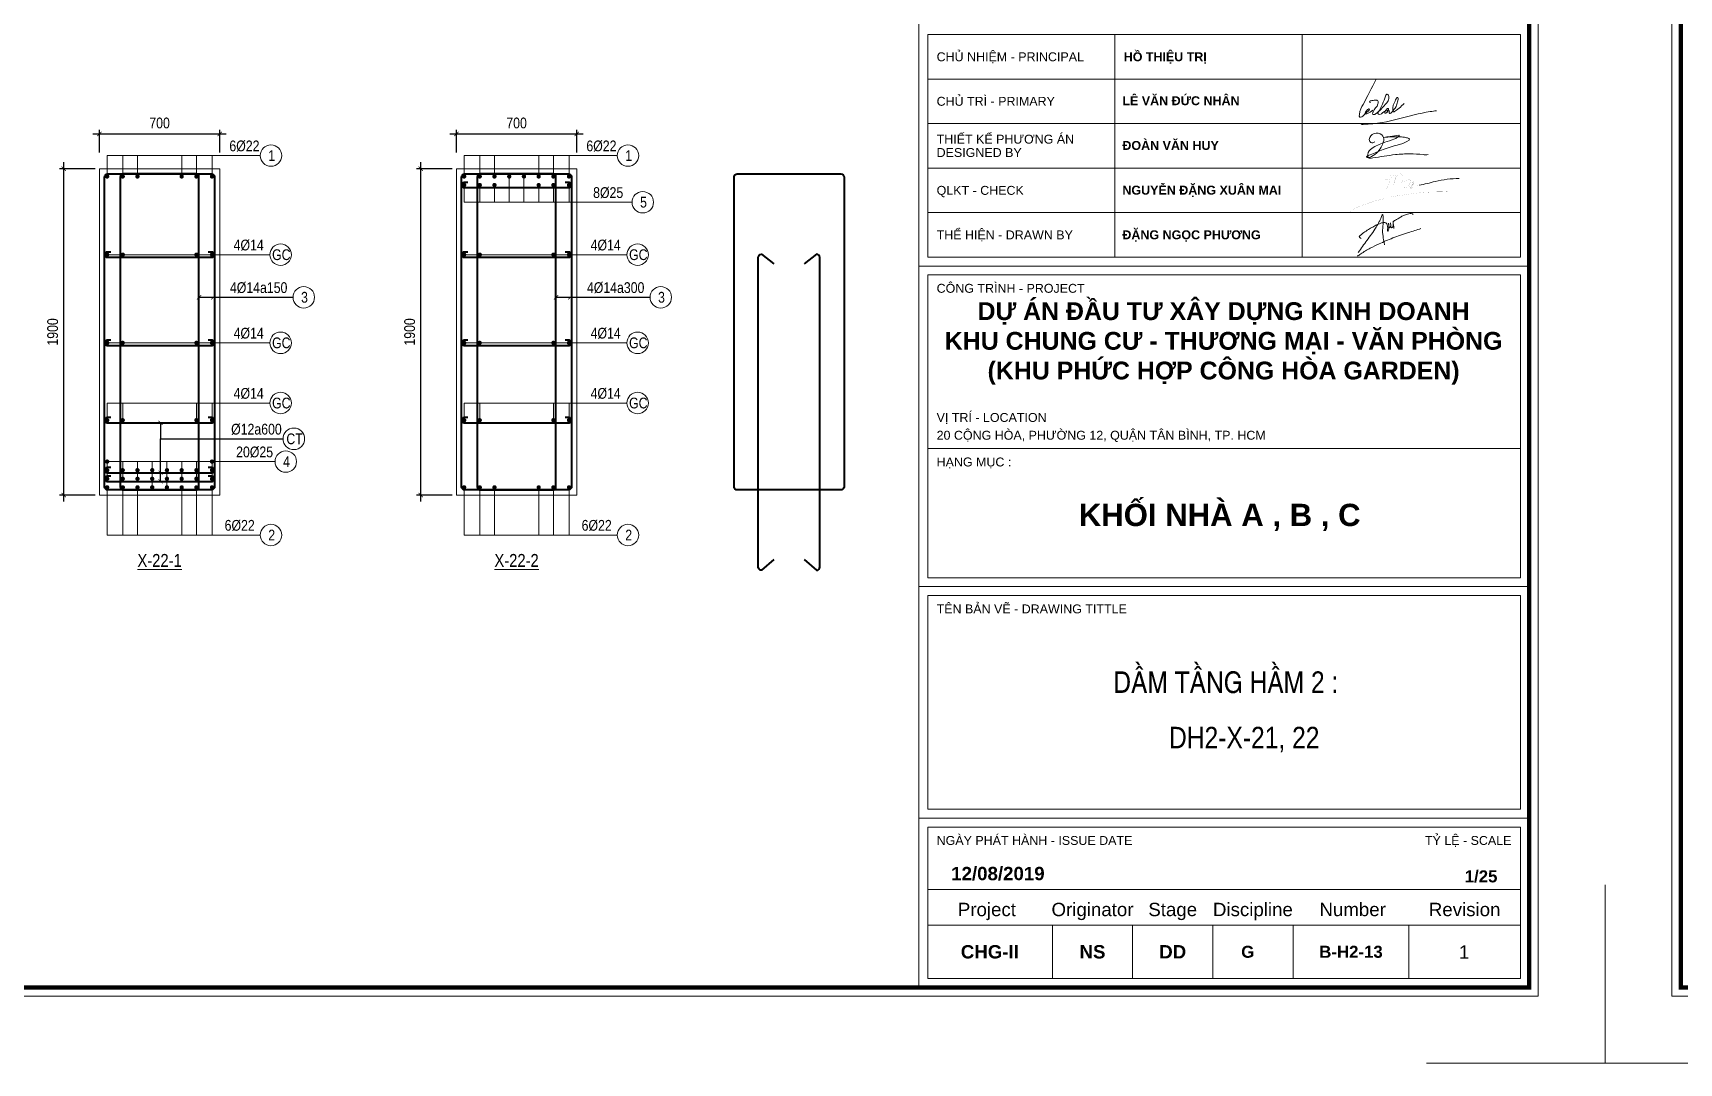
# Model space of a CAD drawing. Header units: millimetres. Extents: x 3014920 to 3563667, y -1638653 to -1356471.
# Drawn here: x 3292888 to 3302465, y -1601326 to -1595328 of the extents above; entities that cross this region are included whole.
import ezdxf
from ezdxf.enums import TextEntityAlignment as Align

# ---------------------------------------------------------------- set-up
doc = ezdxf.new("R2010")
doc.units = ezdxf.units.MM
doc.header["$MEASUREMENT"] = 0
doc.header["$PDMODE"] = 2
doc.linetypes.add('CENTER', pattern=[2, 1.25, -0.25, 0.25, -0.25])
doc.layers.get('0').update_dxf_attribs({"lineweight": 9})
doc.layers.get('Defpoints').update_dxf_attribs({"color": 10, "lineweight": 0})
for name, color, linetype, lineweight in [('CDAI', 21, 'Continuous', 40), ('CHG_XX_Khung ten$0$TEXT', 7, 'Continuous', 15), ('CHUNHO', 7, 'CENTER', 13), ('CHUTO', 51, 'Continuous', 15), ('CTHEP', 50, 'Continuous', 50), ('DBAO', 90, 'Continuous', 13), ('DGIONG', 130, 'Continuous', 13), ('KTH', 154, 'Continuous', 9), ('TEXT', 7, 'Continuous', 15)]:
    doc.layers.add(name, color=color, linetype=linetype, lineweight=lineweight)
doc.styles.add('ArialB', font='arialbd.ttf')
doc.styles.add('CHG_XX_Khung ten$0$A1 BORDER$0$ARIAL', font='arial.ttf')
doc.styles.add('CHG_XX_Khung ten$0$A1 BORDER$0$Arial - Bold', font='arialbd.ttf', dxfattribs={"height": 2.5})
doc.styles.add('CHG_XX_Khung ten$0$arial', font='arial.ttf')
doc.styles.add('CHG_XX_Khung ten$0$Arial - Bold', font='arialbd.ttf')
doc.styles.add('CHG_XX_Khung ten$0$title block pccc$0$ARIAL', font='arial.ttf')
doc.styles.add('CHG_XX_Khung ten$0$title block pccc$0$Arial - Bold', font='arialbd.ttf', dxfattribs={"height": 2.5})
doc.styles.add('Star-HelCon', font='VHELVCN_0.TTF')
doc.styles.add('TTP-HelCon', font='VHELVCN_0.TTF')
doc.dimstyles.new('TTP-25', dxfattribs={"dimscale": 25, "dimtxt": 2.5, "dimasz": 1, "dimexe": 1, "dimexo": 1, "dimgap": 0.09, "dimtad": 0, "dimdec": 4, "dimrnd": 1, "dimzin": 9, "dimdsep": 46, "dimtxsty": 'TTP-HelCon', "dimblk": 'ARCHTICK', "dimcen": 0.09, "dimdle": 1.5, "dimclrd": 256, "dimclre": 256, "dimclrt": 7, "dimadec": 0, "dimazin": 0, "dimtfac": 1, "dimtdec": 4, "dimtmove": 0, "dimatfit": 3, "dimldrblk": 'ARCHTICK', "dimfxl": 1, "dimtvp": 1, "dimtolj": 1, "dimtzin": 0, "dimarcsym": 0})

# ---------------------------------------------------------------- blocks, each defined once
blk = doc.blocks.new('_ArchTick')
at = {"color": 0, "linetype": 'ByBlock', "const_width": 0.15}
blk.add_lwpolyline([(-0.5, -0.5), (0.5, 0.5)], dxfattribs=at)
blk = doc.blocks.new('*D155')
at = {"layer": 'Defpoints', "color": 0, "ltscale": 500, "transparency": 16777216}
for p in [(3293274.5, -1596119.4), (3293066.3, -1598019.4), (3293274.5, -1598019.4)]:
    blk.add_point(p, dxfattribs=at)
at = {"layer": 'KTH', "lineweight": -2, "ltscale": 500, "transparency": 16777216}
for p, q in [((3293249.5, -1596119.4), (3293041.3, -1596119.4)), ((3293066.3, -1596081.9), (3293066.3, -1598056.9)), ((3293249.5, -1598019.4), (3293041.3, -1598019.4))]:
    blk.add_line(p, q, dxfattribs=at)
at = {"layer": 'KTH', "lineweight": -2, "ltscale": 500, "transparency": 16777216, "xscale": 25, "yscale": 25, "zscale": 25}
for p, rotation in [((3293066.3, -1596119.4), 90), ((3293066.3, -1598019.4), 270)]:
    blk.add_blockref('_ArchTick', p, dxfattribs=dict(at, rotation=rotation))
at = {"layer": 'KTH', "color": 7, "ltscale": 500, "transparency": 16777216, "insert": (3293002.5, -1597069.4), "char_height": 62.5, "attachment_point": 5, "rotation": 90, "style": 'TTP-HelCon'}
blk.add_mtext('\\A1;1900', dxfattribs=at)
blk = doc.blocks.new('*D156')
at = {"layer": 'Defpoints', "color": 0, "ltscale": 500, "transparency": 16777216}
for p in [(3293274.5, -1595917.1), (3293274.5, -1596050.4), (3293974.5, -1596050.4)]:
    blk.add_point(p, dxfattribs=at)
at = {"layer": 'KTH', "lineweight": -2, "ltscale": 500, "transparency": 16777216}
for p, q in [((3294012, -1595917.1), (3293237, -1595917.1)), ((3293274.5, -1596025.4), (3293274.5, -1595892.1)), ((3293974.5, -1596025.4), (3293974.5, -1595892.1))]:
    blk.add_line(p, q, dxfattribs=at)
at = {"layer": 'KTH', "lineweight": -2, "ltscale": 500, "transparency": 16777216, "xscale": 25, "yscale": 25, "zscale": 25, "rotation": 180}
blk.add_blockref('_ArchTick', (3293274.5, -1595917.1), dxfattribs=at)
at = {"layer": 'KTH', "lineweight": -2, "ltscale": 500, "transparency": 16777216, "xscale": 25, "yscale": 25, "zscale": 25}
blk.add_blockref('_ArchTick', (3293974.5, -1595917.1), dxfattribs=at)
at = {"layer": 'KTH', "color": 7, "ltscale": 500, "transparency": 16777216, "insert": (3293624.5, -1595853.3), "char_height": 62.5, "attachment_point": 5, "style": 'TTP-HelCon'}
blk.add_mtext('\\A1;700', dxfattribs=at)
blk = doc.blocks.new('*D153')
at = {"layer": 'Defpoints', "color": 0, "ltscale": 500, "transparency": 16777216}
for p in [(3295351.6, -1596119.4), (3295143.4, -1598019.4), (3295351.6, -1598019.4)]:
    blk.add_point(p, dxfattribs=at)
at = {"layer": 'KTH', "lineweight": -2, "ltscale": 500, "transparency": 16777216}
for p, q in [((3295326.6, -1596119.4), (3295118.4, -1596119.4)), ((3295143.4, -1596081.9), (3295143.4, -1598056.9)), ((3295326.6, -1598019.4), (3295118.4, -1598019.4))]:
    blk.add_line(p, q, dxfattribs=at)
at = {"layer": 'KTH', "lineweight": -2, "ltscale": 500, "transparency": 16777216, "xscale": 25, "yscale": 25, "zscale": 25}
for p, rotation in [((3295143.4, -1596119.4), 90), ((3295143.4, -1598019.4), 270)]:
    blk.add_blockref('_ArchTick', p, dxfattribs=dict(at, rotation=rotation))
at = {"layer": 'KTH', "color": 7, "ltscale": 500, "transparency": 16777216, "insert": (3295079.5, -1597069.4), "char_height": 62.5, "attachment_point": 5, "rotation": 90, "style": 'TTP-HelCon'}
blk.add_mtext('\\A1;1900', dxfattribs=at)
blk = doc.blocks.new('*D154')
at = {"layer": 'Defpoints', "color": 0, "ltscale": 500, "transparency": 16777216}
for p in [(3295351.6, -1595917.1), (3295351.6, -1596050.4), (3296051.6, -1596050.4)]:
    blk.add_point(p, dxfattribs=at)
at = {"layer": 'KTH', "lineweight": -2, "ltscale": 500, "transparency": 16777216}
for p, q in [((3296089.1, -1595917.1), (3295314.1, -1595917.1)), ((3295351.6, -1596025.4), (3295351.6, -1595892.1)), ((3296051.6, -1596025.4), (3296051.6, -1595892.1))]:
    blk.add_line(p, q, dxfattribs=at)
at = {"layer": 'KTH', "lineweight": -2, "ltscale": 500, "transparency": 16777216, "xscale": 25, "yscale": 25, "zscale": 25, "rotation": 180}
blk.add_blockref('_ArchTick', (3295351.6, -1595917.1), dxfattribs=at)
at = {"layer": 'KTH', "lineweight": -2, "ltscale": 500, "transparency": 16777216, "xscale": 25, "yscale": 25, "zscale": 25}
blk.add_blockref('_ArchTick', (3296051.6, -1595917.1), dxfattribs=at)
at = {"layer": 'KTH', "color": 7, "ltscale": 500, "transparency": 16777216, "insert": (3295701.6, -1595853.3), "char_height": 62.5, "attachment_point": 5, "style": 'TTP-HelCon'}
blk.add_mtext('\\A1;700', dxfattribs=at)
blk = doc.blocks.new('CHG_XX_Khung ten')
for p, q in [((687, 577), (687, 17)), ((687, 179), (824, 179)), ((687, 107), (824, 107)), ((687, 55), (824, 55))]:
    blk.add_line(p, q)
at = {"color": 9, "linetype": 'Continuous'}
for p, q in [((731, 231), (731, 181)), ((773, 231), (773, 181))]:
    blk.add_line(p, q, dxfattribs=at)
at = {"linetype": 'Continuous'}
for p, q in [((689, 39), (822, 39)), ((716.98, 31), (716.98, 19)), ((734.98, 31), (734.98, 19)), ((752.98, 31), (752.98, 19)), ((770.98, 31), (770.98, 19)), ((797, 31), (797, 19))]:
    blk.add_line(p, q, dxfattribs=at)
blk.add_lwpolyline([(15, 579), (826, 579), (826, 15), (15, 15)], close=True)
at = {"color": 4, "linetype": 'Continuous', "const_width": 1}
blk.add_lwpolyline([(17, 577), (824, 577), (824, 17), (17, 17)], close=True, dxfattribs=at)
at = {"color": 9, "linetype": 'Continuous'}
for points in [[(822, 221), (689, 221), (689, 231), (822, 231)], [(822, 211), (689, 211), (689, 221), (822, 221)], [(822, 201), (689, 201), (689, 211), (822, 211)], [(822, 191), (689, 191), (689, 201), (822, 201)], [(822, 181), (689, 181), (689, 191), (822, 191)]]:
    blk.add_lwpolyline(points, close=True, dxfattribs=at)
blk.add_lwpolyline([(822, 211), (689, 211), (822, 211)], dxfattribs=at)
at = {"linetype": 'Continuous'}
for points in [[(689, 177), (822, 177), (822, 138), (689, 138)], [(689, 109), (822, 109), (822, 138), (689, 138)], [(689, 105), (822, 105), (822, 57), (689, 57)], [(689, 53), (822, 53), (822, 31), (689, 31)], [(822, 19), (689, 19), (689, 31), (822, 31)]]:
    blk.add_lwpolyline(points, close=True, dxfattribs=at)
at = {"color": 1}
for points in [[(785.63, 182.08), (787.56, 184.76), (789.61, 187.7), (790.35, 188.98), (790.79, 189.92), (791.06, 190.59), (791.21, 189.09), (791.18, 188.31), (791.14, 187.75), (791.09, 186.47), (791.21, 185.58), (791.42, 184.31), (791.51, 183.99), (791.51, 183.74)], [(786.29, 185.19), (785.86, 185.61), (786.06, 185.86), (787.11, 186.7), (788.17, 187.35), (789.1, 187.9), (790.12, 188.41), (790.69, 188.61), (791.04, 188.74), (791.47, 188.79), (791.73, 188.72), (791.92, 188.61), (792.08, 188.33), (792.16, 188.06), (792.21, 187.84), (792.21, 187.27), (792.2, 187.05), (792.23, 186.85), (792.39, 187.1), (792.48, 187.84), (792.46, 188.12), (792.44, 188.61), (792.46, 188.03), (792.53, 187.67), (792.73, 187.74), (792.86, 187.87), (792.9, 188.09), (792.9, 188.28), (792.87, 188.7), (792.91, 188.19), (792.93, 187.79), (792.94, 187.69), (793.11, 187.61), (793.31, 187.73), (793.45, 187.93), (793.48, 188.22), (793.48, 188.64), (793.48, 189.05), (793.48, 188.49), (793.56, 187.84), (793.63, 187.45), (793.48, 188.6), (793.51, 188.92), (794.2, 189.45), (794.72, 189.76), (795.44, 190.17), (796.2, 190.5), (796.65, 190.69), (797.26, 190.79), (797.77, 190.74), (797.95, 190.55)], [(785.43, 181.21), (786.17, 181.73), (788.31, 183), (790.34, 184), (791.77, 184.64), (795.08, 185.91), (796.87, 186.5), (799.7, 187.42)]]:
    blk.add_spline(points, degree=3, dxfattribs=at)
at = {"layer": 'CHG_XX_Khung ten$0$TEXT', "color": 1}
blk.add_lwpolyline([(801.29, 204.04, -0.124137), (800.16, 204.02, 0.028888), (797.25, 204.19, 0.026156), (793.98, 204.04, 0.007061), (788.86, 203.28, -0.091769), (787.85, 203.27, -0.25841), (787.51, 203.62, -0.039719), (788.28, 204, -0.004242), (791.23, 205.18, -0.019244), (794.8, 206.31, 0.094204), (797.02, 207.28, 0.504882), (796.98, 207.63, 0.07616), (796.3, 207.87, 0.041135), (794.97, 208.03, 0.034641), (791.34, 207.9, 0.01407), (792.8, 208.12, 0.003668), (794.71, 208.36, -0.800617), (794.79, 208.18, -0.093248), (793.21, 207.32, 0.020479), (791.05, 206.59, 0.096842), (788.38, 205.18, 0.259163), (787.77, 203.63, 0.564182), (788.17, 203.39, 0.087383), (789.69, 204.36, 0.156422), (791.35, 207.23, 0.228987), (790.91, 208.45, 0.272068), (789.19, 208.76, 0.293527), (788.08, 207.43, 0.171419), (788.25, 206.94, 0.281707), (788.69, 206.7, 0.217513), (789.34, 206.92)], format="xyb", dxfattribs=at)
at = {"layer": 'CHG_XX_Khung ten$0$TEXT', "color": 1, "const_width": 0.0121}
for points in [[(791.6, 198.34, 0.143835), (794.1, 199.89, -0.075685), (793.5, 197.02, -0.172299), (794.95, 199.92, -0.299798), (795.6, 198.96, -0.170508), (795.36, 197.75, 0.168316), (795.11, 197.03)], [(791.95, 196.04, -0.054469), (792.33, 197.1, 0.103257), (792.78, 199.38)], [(797.47, 197.92, 0.401177), (797.3, 198.32, 0.483935), (795.9, 197.43, 0.196997), (796.02, 196.61, 0.296639), (796.38, 196.53, 0.183057), (797.12, 197.39)], [(797.48, 198.09, 0.142769), (797.07, 197.1, 0.220826), (797.29, 196.56, 0.106687), (798.07, 198.16, 0.181562), (797.64, 197.4, -0.039872), (797.25, 196.09, -0.060225), (798.09, 197.69, 0.017174), (797.52, 196.45, -0.149286), (799.3, 197.16)], [(806.31, 195.73, -0.026807), (805.12, 195.66, 0.027369), (800.25, 195.52, 0.022423), (795.26, 194.89, 0.038275), (791.04, 194.04, 0.053272), (785.95, 192.37, 0.118692), (783.44, 190.96)]]:
    blk.add_lwpolyline(points, format="xyb", dxfattribs=at)
at = {"layer": 'CHG_XX_Khung ten$0$TEXT', "color": 1}
for centre, radius, start, end in [((793.37, 230.45), 33.81, 280.1185, 286.3373), ((808.51, 174.85), 23.83, 90.5448, 103.6788)]:
    blk.add_arc(centre, radius, start, end, dxfattribs=at)
for points in [[(789.62, 220.97), (786.72, 215.31), (785.87, 213.03), (785.94, 212.46), (786.42, 212.53), (787.18, 213.24), (787.77, 213.73), (788.12, 214.16), (788.07, 214.29), (787.94, 214.27), (787.28, 213.56), (787.2, 213.33), (787.26, 213.21), (787.44, 213.16), (787.7, 213.23), (788.87, 214.02)], [(788.4, 215.73), (788.18, 215.82), (788.21, 216), (788.32, 216.07), (788.7, 216.16), (789.23, 216.24), (789.76, 216.24), (790.01, 216.08), (790.1, 215.79), (790.05, 215.41), (788.96, 213.65), (788.88, 213.4), (788.88, 213.13), (789, 213.02), (789.17, 213.01), (789.51, 213.17), (790.77, 214.27), (791.67, 215.27), (792.3, 216.07), (792.5, 216.66), (792.49, 217.11), (792.33, 217.45), (792.13, 217.58), (791.94, 217.52), (791.73, 217.16), (790.12, 213.5), (790.04, 213.21), (790.14, 213.12), (791.53, 213.7), (792.32, 214.06), (792.42, 214.24), (792.36, 214.39), (792.17, 214.35), (791.86, 214.12), (791.68, 213.82), (791.57, 213.47), (791.67, 213.35), (791.96, 213.42), (792.51, 213.89), (792.61, 213.78), (792.55, 213.52), (792.61, 213.3), (792.77, 213.25), (793.05, 213.46), (794.1, 214.86), (794.42, 215.85), (794.57, 216.45), (794.53, 216.83), (794.42, 216.89), (794.27, 216.8), (794.14, 216.57), (793.62, 215.47), (793.41, 214.74), (793.36, 214.18), (793.41, 213.82), (793.56, 213.67), (793.77, 213.71), (794.19, 213.99), (795.35, 214.98), (795.89, 215.51)], [(786.22, 211.12), (786.28, 210.87), (786.71, 210.78), (801.78, 213.69), (803.18, 213.88)]]:
    blk.add_spline(points, degree=3, dxfattribs=at)
at = {"layer": 'Defpoints', "color": 1, "ltscale": 2}
for points in [[(40.06, 0), (0, 0), (0, 40)], [(800.94, 0), (841, 0), (841, 40)]]:
    blk.add_lwpolyline(points, dxfattribs=at)
for s, height, style, p in [('CHỦ NHIỆM - PRINCIPAL', 2, 'CHG_XX_Khung ten$0$title block pccc$0$ARIAL', (691, 226)), ('HỒ THIỆU TRỊ', 2, 'CHG_XX_Khung ten$0$title block pccc$0$Arial - Bold', (733, 226)), ('CHỦ TRÌ - PRIMARY', 2, 'CHG_XX_Khung ten$0$title block pccc$0$ARIAL', (691, 216)), ('LÊ VĂN ĐỨC NHÂN', 2.0073, 'CHG_XX_Khung ten$0$Arial - Bold', (732.68, 216.13)), ('THIẾT KẾ PHƯƠNG ÁN', 2, 'CHG_XX_Khung ten$0$title block pccc$0$ARIAL', (691, 207.5)), ('ĐOÀN VĂN HUY', 2.0073, 'CHG_XX_Khung ten$0$Arial - Bold', (732.68, 206.09)), ('DESIGNED BY', 2, 'CHG_XX_Khung ten$0$title block pccc$0$ARIAL', (691, 204.5)), ('QLKT - CHECK', 2, 'CHG_XX_Khung ten$0$title block pccc$0$ARIAL', (691, 196)), ('NGUYỄN ĐẶNG XUÂN MAI', 2.0073, 'CHG_XX_Khung ten$0$Arial - Bold', (732.68, 196.05)), ('THỂ HIỆN - DRAWN BY', 2, 'CHG_XX_Khung ten$0$title block pccc$0$ARIAL', (691, 186)), ('ĐẶNG NGỌC PHƯƠNG', 2.0073, 'CHG_XX_Khung ten$0$Arial - Bold', (732.68, 186.02)), ('CÔNG TRÌNH - PROJECT', 2, 'CHG_XX_Khung ten$0$A1 BORDER$0$ARIAL', (691, 174)), ('VỊ TRÍ - LOCATION', 2, 'CHG_XX_Khung ten$0$A1 BORDER$0$ARIAL', (691, 145)), ('20 CỘNG HÒA, PHƯỜNG 12, QUẬN TÂN BÌNH, TP. HCM', 2, 'CHG_XX_Khung ten$0$A1 BORDER$0$ARIAL', (691, 141)), ('HẠNG MỤC :', 2, 'CHG_XX_Khung ten$0$A1 BORDER$0$ARIAL', (691, 135)), ('TÊN BẢN VẼ - DRAWING TITTLE', 2, 'CHG_XX_Khung ten$0$A1 BORDER$0$ARIAL', (691, 102)), ('NGÀY PHÁT HÀNH - ISSUE DATE', 2, 'CHG_XX_Khung ten$0$A1 BORDER$0$ARIAL', (691, 50))]:
    blk.add_text(s, height=height, dxfattribs=dict(style=style)).set_placement(p, align=Align.MIDDLE_LEFT)
at = {"style": 'CHG_XX_Khung ten$0$A1 BORDER$0$ARIAL'}
blk.add_text('TỶ LỆ - SCALE', height=2, dxfattribs=at).set_placement((820, 50), align=Align.MIDDLE_RIGHT)
for s, style, p in [('12/08/2019', 'CHG_XX_Khung ten$0$A1 BORDER$0$Arial - Bold', (704.75, 42.57)), ('Project', 'CHG_XX_Khung ten$0$A1 BORDER$0$ARIAL', (702.28, 34.5)), ('Originator', 'CHG_XX_Khung ten$0$A1 BORDER$0$ARIAL', (725.98, 34.5)), ('Stage', 'CHG_XX_Khung ten$0$A1 BORDER$0$ARIAL', (743.98, 34.5)), ('Discipline', 'CHG_XX_Khung ten$0$A1 BORDER$0$ARIAL', (761.98, 34.5)), ('Number', 'CHG_XX_Khung ten$0$A1 BORDER$0$ARIAL', (784.37, 34.5)), ('Revision', 'CHG_XX_Khung ten$0$A1 BORDER$0$ARIAL', (809.5, 34.5)), ('CHG-II', 'CHG_XX_Khung ten$0$A1 BORDER$0$Arial - Bold', (702.94, 25)), ('NS', 'CHG_XX_Khung ten$0$A1 BORDER$0$Arial - Bold', (725.98, 25)), ('DD', 'CHG_XX_Khung ten$0$A1 BORDER$0$Arial - Bold', (743.98, 25)), ('1', 'CHG_XX_Khung ten$0$arial', (809.36, 24.93))]:
    blk.add_text(s, height=3, dxfattribs=dict(style=style)).set_placement(p, align=Align.MIDDLE_CENTER)
at = {"attachment_point": 2, "style": 'CHG_XX_Khung ten$0$A1 BORDER$0$Arial - Bold'}
for s, insert, char_height, width in [('DỰ ÁN ĐẦU TƯ XÂY DỰNG KINH DOANH\\PKHU CHUNG CƯ - THƯƠNG MẠI - VĂN PHÒNG\\P(KHU PHỨC HỢP CÔNG HÒA GARDEN)', (755.4, 170.88), 4, 159.8745), ('KHỐI NHÀ A , B , C', (754.52, 125.61), 5, 104.1229)]:
    blk.add_mtext(s, dxfattribs=dict(at, insert=insert, char_height=char_height, width=width))

msp = doc.modelspace()

# ---------------------------------------------------------------- linework, layer by layer
at = {"layer": 'CDAI'}
for points in [[(3293323.27648, -1596149.3751), (3293925.77648, -1596149.3751, -0.4142135624), (3293944.52648, -1596168.1251), (3293944.52648, -1597970.6251, -0.4142135624), (3293925.77648, -1597989.3751), (3293323.27648, -1597989.3751, -0.4142135624), (3293304.52648, -1597970.6251), (3293304.52648, -1596168.1251, -0.4142135624)], [(3293835.0622, -1596149.37509), (3293413.99077, -1596149.3751, 0.4142135624), (3293395.24077, -1596168.1251), (3293395.24077, -1597970.6251, 0.4142135624), (3293413.99077, -1597989.3751), (3293835.0622, -1597989.3751, 0.4142135624), (3293853.8122, -1597970.6251), (3293853.8122, -1596168.12509, 0.4142135624)], [(3295400.36039, -1596149.3751), (3296002.86039, -1596149.3751, -0.4142135624), (3296021.61039, -1596168.1251), (3296021.61039, -1597970.6251, -0.4142135624), (3296002.86039, -1597989.3751), (3295400.36039, -1597989.3751, -0.4142135624), (3295381.61039, -1597970.6251), (3295381.61039, -1596168.1251, -0.4142135624)], [(3295912.1461, -1596149.37509), (3295491.07467, -1596149.3751, 0.4142135624), (3295472.32467, -1596168.1251), (3295472.32467, -1597970.6251, 0.4142135624), (3295491.07467, -1597989.3751), (3295912.1461, -1597989.3751, 0.4142135624), (3295930.8961, -1597970.6251), (3295930.8961, -1596168.12509, 0.4142135624)], [(3296985.53335, -1596149.3751), (3297588.03335, -1596149.3751, -0.4142135624), (3297606.78335, -1596168.1251), (3297606.78335, -1597970.6251, -0.4142135624), (3297588.03335, -1597989.3751), (3296985.53335, -1597989.3751, -0.4142135624), (3296966.78335, -1597970.6251), (3296966.78335, -1596168.1251, -0.4142135624)]]:
    msp.add_lwpolyline(points, format="xyb", close=True, dxfattribs=at)
for points in [[(3295418.53038, -1596199.3751), (3295396.61039, -1596199.3751, 0.4142135624), (3295381.61039, -1596214.3751), (3295381.61039, -1596214.3751, 0.4142135624), (3295396.61039, -1596229.3751), (3296006.61039, -1596229.3751, 0.4142135624), (3296021.61039, -1596214.3751), (3296021.61039, -1596214.3751, 0.4142135624), (3296006.61039, -1596199.3751), (3295984.6904, -1596199.3751)], [(3297199.0902, -1598394.11283), (3297126.24764, -1598457.04625, -0.4142135624), (3297107.49764, -1598438.29625), (3297107.49764, -1596635.79625, -0.4142135624), (3297126.24764, -1596617.04625), (3297199.0902, -1596673.45102)], [(3297374.47651, -1598394.11283), (3297447.31907, -1598457.04625, 0.4142135624), (3297466.06907, -1598438.29625), (3297466.06907, -1596635.79625, 0.4142135624), (3297447.31907, -1596617.04625), (3297374.47651, -1596673.45102)], [(3293341.44648, -1597859.3751), (3293319.52648, -1597859.3751, 0.4142135624), (3293304.52648, -1597874.3751), (3293304.52648, -1597874.3751, 0.4142135624), (3293319.52648, -1597889.3751), (3293929.52648, -1597889.3751, 0.4142135624), (3293944.52648, -1597874.3751), (3293944.52648, -1597874.3751, 0.4142135624), (3293929.52648, -1597859.3751), (3293907.60649, -1597859.3751)], [(3293341.44648, -1597909.3751), (3293319.52648, -1597909.3751, 0.4142135624), (3293304.52648, -1597924.3751), (3293304.52648, -1597924.3751, 0.4142135624), (3293319.52648, -1597939.3751), (3293929.52648, -1597939.3751, 0.4142135624), (3293944.52648, -1597924.3751), (3293944.52648, -1597924.3751, 0.4142135624), (3293929.52648, -1597909.3751), (3293907.60649, -1597909.3751)]]:
    msp.add_lwpolyline(points, format="xyb", dxfattribs=at)
at = {"layer": 'CDAI', "elevation": 0}
for points in [[(3293341.44648, -1596604.64502), (3293319.52648, -1596604.64502, 0.4142135624), (3293304.52648, -1596619.64502), (3293304.52648, -1596619.64502, 0.4142135624), (3293319.52648, -1596634.64502), (3293929.52648, -1596634.64502, 0.4142135624), (3293944.52648, -1596619.64502), (3293944.52648, -1596619.64502, 0.4142135624), (3293929.52648, -1596604.64502), (3293907.60649, -1596604.64502)], [(3295418.53038, -1596604.64502), (3295396.61039, -1596604.64502, 0.4142135624), (3295381.61039, -1596619.64502), (3295381.61039, -1596619.64502, 0.4142135624), (3295396.61039, -1596634.64502), (3296006.61039, -1596634.64502, 0.4142135624), (3296021.61039, -1596619.64502), (3296021.61039, -1596619.64502, 0.4142135624), (3296006.61039, -1596604.64502), (3295984.6904, -1596604.64502)], [(3293341.44648, -1597117.97836), (3293319.52648, -1597117.97836, 0.4142135624), (3293304.52648, -1597132.97836), (3293304.52648, -1597132.97836, 0.4142135624), (3293319.52648, -1597147.97836), (3293929.52648, -1597147.97836, 0.4142135624), (3293944.52648, -1597132.97836), (3293944.52648, -1597132.97836, 0.4142135624), (3293929.52648, -1597117.97836), (3293907.60649, -1597117.97836)], [(3295418.53038, -1597117.97836), (3295396.61039, -1597117.97836, 0.4142135624), (3295381.61039, -1597132.97836), (3295381.61039, -1597132.97836, 0.4142135624), (3295396.61039, -1597147.97836), (3296006.61039, -1597147.97836, 0.4142135624), (3296021.61039, -1597132.97836), (3296021.61039, -1597132.97836, 0.4142135624), (3296006.61039, -1597117.97836), (3295984.6904, -1597117.97836)], [(3293341.44648, -1597568.31169), (3293319.52648, -1597568.31169, 0.4142135624), (3293304.52648, -1597583.31169), (3293304.52648, -1597583.31169, 0.4142135624), (3293319.52648, -1597598.31169), (3293929.52648, -1597598.31169, 0.4142135624), (3293944.52648, -1597583.31169), (3293944.52648, -1597583.31169, 0.4142135624), (3293929.52648, -1597568.31169), (3293907.60649, -1597568.31169)], [(3295418.53038, -1597568.31169), (3295396.61039, -1597568.31169, 0.4142135624), (3295381.61039, -1597583.31169), (3295381.61039, -1597583.31169, 0.4142135624), (3295396.61039, -1597598.31169), (3296006.61039, -1597598.31169, 0.4142135624), (3296021.61039, -1597583.31169), (3296021.61039, -1597583.31169, 0.4142135624), (3296006.61039, -1597568.31169), (3295984.6904, -1597568.31169)]]:
    msp.add_lwpolyline(points, format="xyb", dxfattribs=at)
at = {"layer": 'CTHEP', "const_width": 12.5}
for points in [[(3293313.27648, -1596164.3751, 1), (3293325.77648, -1596164.3751, 1)], [(3293403.99077, -1596164.3751, -1), (3293416.49077, -1596164.3751, -1)], [(3293489.70506, -1596164.3751, -1), (3293502.20506, -1596164.3751, -1)], [(3293759.34791, -1596164.3751, 1), (3293746.84791, -1596164.3751, 1)], [(3293845.0622, -1596164.3751, 1), (3293832.5622, -1596164.3751, 1)], [(3293923.27648, -1596164.3751, 1), (3293935.77648, -1596164.3751, 1)], [(3295390.36039, -1596164.3751, 1), (3295402.86039, -1596164.3751, 1)], [(3295390.36039, -1596214.3751, 1), (3295402.86039, -1596214.3751, 1)], [(3295481.07467, -1596164.3751, -1), (3295493.57467, -1596164.3751, -1)], [(3295481.07467, -1596214.3751, -1), (3295493.57467, -1596214.3751, -1)], [(3295566.78896, -1596164.3751, -1), (3295579.28896, -1596164.3751, -1)], [(3295566.78896, -1596214.3751, -1), (3295579.28896, -1596214.3751, -1)], [(3295652.50325, -1596164.3751, -1), (3295665.00325, -1596164.3751, -1)], [(3295750.71753, -1596164.3751, 1), (3295738.21753, -1596164.3751, 1)], [(3295836.43182, -1596164.3751, 1), (3295823.93182, -1596164.3751, 1)], [(3295836.43182, -1596214.3751, 1), (3295823.93182, -1596214.3751, 1)], [(3295922.1461, -1596164.3751, 1), (3295909.6461, -1596164.3751, 1)], [(3295922.1461, -1596214.3751, 1), (3295909.6461, -1596214.3751, 1)], [(3296000.36039, -1596164.3751, 1), (3296012.86039, -1596164.3751, 1)], [(3296000.36039, -1596214.3751, 1), (3296012.86039, -1596214.3751, 1)], [(3293313.27648, -1597824.3751, -1), (3293325.77648, -1597824.3751, -1)], [(3293923.27648, -1597824.3751, -1), (3293935.77648, -1597824.3751, -1)], [(3293313.27648, -1597874.3751, -1), (3293325.77648, -1597874.3751, -1)], [(3293313.27648, -1597924.3751, -1), (3293325.77648, -1597924.3751, -1)], [(3293403.99077, -1597874.3751, 1), (3293416.49077, -1597874.3751, 1)], [(3293403.99077, -1597924.3751, 1), (3293416.49077, -1597924.3751, 1)], [(3293489.70506, -1597874.3751, 1), (3293502.20506, -1597874.3751, 1)], [(3293489.70506, -1597924.3751, 1), (3293502.20506, -1597924.3751, 1)], [(3293575.41934, -1597874.3751, 1), (3293587.91934, -1597874.3751, 1)], [(3293575.41934, -1597924.3751, 1), (3293587.91934, -1597924.3751, 1)], [(3293673.63363, -1597874.3751, -1), (3293661.13363, -1597874.3751, -1)], [(3293673.63363, -1597924.3751, -1), (3293661.13363, -1597924.3751, -1)], [(3293759.34791, -1597874.3751, -1), (3293746.84791, -1597874.3751, -1)], [(3293759.34791, -1597924.3751, -1), (3293746.84791, -1597924.3751, -1)], [(3293845.0622, -1597874.3751, -1), (3293832.5622, -1597874.3751, -1)], [(3293845.0622, -1597924.3751, -1), (3293832.5622, -1597924.3751, -1)], [(3293923.27648, -1597874.3751, -1), (3293935.77648, -1597874.3751, -1)], [(3293923.27648, -1597924.3751, -1), (3293935.77648, -1597924.3751, -1)], [(3293313.27648, -1597974.3751, 1), (3293325.77648, -1597974.3751, 1)], [(3293403.99077, -1597974.3751, 1), (3293416.49077, -1597974.3751, 1)], [(3293489.70506, -1597974.3751, 1), (3293502.20506, -1597974.3751, 1)], [(3293575.41934, -1597974.3751, 1), (3293587.91934, -1597974.3751, 1)], [(3293673.63363, -1597974.3751, -1), (3293661.13363, -1597974.3751, -1)], [(3293759.34791, -1597974.3751, -1), (3293746.84791, -1597974.3751, -1)], [(3293845.0622, -1597974.3751, -1), (3293832.5622, -1597974.3751, -1)], [(3293923.27648, -1597974.3751, 1), (3293935.77648, -1597974.3751, 1)], [(3295390.36039, -1597974.3751, 1), (3295402.86039, -1597974.3751, 1)], [(3295481.07467, -1597974.3751, 1), (3295493.57467, -1597974.3751, 1)], [(3295566.78896, -1597974.3751, 1), (3295579.28896, -1597974.3751, 1)], [(3295836.43182, -1597974.3751, -1), (3295823.93182, -1597974.3751, -1)], [(3295922.1461, -1597974.3751, -1), (3295909.6461, -1597974.3751, -1)], [(3296000.36039, -1597974.3751, 1), (3296012.86039, -1597974.3751, 1)]]:
    msp.add_lwpolyline(points, format="xyb", close=True, dxfattribs=at)
at = {"layer": 'CTHEP', "const_width": 12.5, "elevation": 0}
for points in [[(3293313.27648, -1596619.64502, 1), (3293325.77648, -1596619.64502, 1)], [(3293403.99077, -1596619.64502, 1), (3293416.49077, -1596619.64502, 1)], [(3293832.5622, -1596619.64502, 1), (3293845.0622, -1596619.64502, 1)], [(3293923.27648, -1596619.64502, 1), (3293935.77648, -1596619.64502, 1)], [(3295390.36039, -1596619.64502, 1), (3295402.86039, -1596619.64502, 1)], [(3295481.07467, -1596619.64502, 1), (3295493.57467, -1596619.64502, 1)], [(3295909.6461, -1596619.64502, 1), (3295922.1461, -1596619.64502, 1)], [(3296000.36039, -1596619.64502, 1), (3296012.86039, -1596619.64502, 1)], [(3293313.27648, -1597132.97836, 1), (3293325.77648, -1597132.97836, 1)], [(3293403.99077, -1597132.97836, 1), (3293416.49077, -1597132.97836, 1)], [(3293832.5622, -1597132.97836, 1), (3293845.0622, -1597132.97836, 1)], [(3293923.27648, -1597132.97836, 1), (3293935.77648, -1597132.97836, 1)], [(3295390.36039, -1597132.97836, 1), (3295402.86039, -1597132.97836, 1)], [(3295481.07467, -1597132.97836, 1), (3295493.57467, -1597132.97836, 1)], [(3295909.6461, -1597132.97836, 1), (3295922.1461, -1597132.97836, 1)], [(3296000.36039, -1597132.97836, 1), (3296012.86039, -1597132.97836, 1)], [(3293313.27648, -1597583.31169, 1), (3293325.77648, -1597583.31169, 1)], [(3293403.99077, -1597583.31169, 1), (3293416.49077, -1597583.31169, 1)], [(3293832.5622, -1597583.31169, 1), (3293845.0622, -1597583.31169, 1)], [(3293923.27648, -1597583.31169, 1), (3293935.77648, -1597583.31169, 1)], [(3295390.36039, -1597583.31169, 1), (3295402.86039, -1597583.31169, 1)], [(3295481.07467, -1597583.31169, 1), (3295493.57467, -1597583.31169, 1)], [(3295909.6461, -1597583.31169, 1), (3295922.1461, -1597583.31169, 1)], [(3296000.36039, -1597583.31169, 1), (3296012.86039, -1597583.31169, 1)]]:
    msp.add_lwpolyline(points, format="xyb", close=True, dxfattribs=at)
at = {"layer": 'DBAO', "flags": 128}
for points in [[(3293274.52648, -1596119.3751), (3293974.52648, -1596119.3751)], [(3293974.52648, -1596119.3751), (3293974.52648, -1598019.3751), (3293274.52648, -1598019.3751), (3293274.52648, -1596119.3751)], [(3295351.61039, -1596119.3751), (3296051.61039, -1596119.3751)], [(3296051.61039, -1596119.3751), (3296051.61039, -1598019.3751), (3295351.61039, -1598019.3751), (3295351.61039, -1596119.3751)]]:
    msp.add_lwpolyline(points, dxfattribs=at)
at = {"layer": 'DGIONG'}
for p, q in [((3293319.52648, -1596164.3751), (3293319.52648, -1596042.6251)), ((3293319.52648, -1596042.6251), (3294210.12299, -1596042.6251)), ((3293410.24077, -1596164.3751), (3293410.24077, -1596042.6251)), ((3293495.95506, -1596164.3751), (3293495.95506, -1596042.6251)), ((3293753.09791, -1596164.3751), (3293753.09791, -1596042.6251)), ((3293838.8122, -1596164.3751), (3293838.8122, -1596042.6251)), ((3293929.52648, -1596164.3751), (3293929.52648, -1596042.6251)), ((3295396.61039, -1596164.3751), (3295396.61039, -1596042.6251)), ((3295396.61039, -1596042.6251), (3296287.2069, -1596042.6251)), ((3295487.32467, -1596164.3751), (3295487.32467, -1596042.6251)), ((3295573.03896, -1596164.3751), (3295573.03896, -1596042.6251)), ((3295830.18182, -1596164.3751), (3295830.18182, -1596042.6251)), ((3295915.8961, -1596164.3751), (3295915.8961, -1596042.6251)), ((3296006.61039, -1596164.3751), (3296006.61039, -1596042.6251)), ((3295396.61039, -1596214.3751), (3295396.61039, -1596314.3751)), ((3295487.32467, -1596214.3751), (3295487.32467, -1596314.3751)), ((3295573.03896, -1596214.3751), (3295573.03896, -1596314.3751)), ((3295658.75325, -1596164.3751), (3295658.75325, -1596314.3751)), ((3295744.46753, -1596164.3751), (3295744.46753, -1596314.3751)), ((3295830.18182, -1596214.3751), (3295830.18182, -1596314.3751)), ((3295915.8961, -1596214.3751), (3295915.8961, -1596314.3751)), ((3296006.61039, -1596214.3751), (3296006.61039, -1596314.3751)), ((3295396.61039, -1596314.3751), (3296373.36177, -1596314.3751)), ((3293319.52648, -1596619.64502), (3294266.08755, -1596619.64502)), ((3295396.61039, -1596619.64502), (3296343.17145, -1596619.64502)), ((3293319.52648, -1597132.97836), (3294266.08755, -1597132.97836)), ((3295396.61039, -1597132.97836), (3296343.17145, -1597132.97836)), ((3293319.52648, -1597483.31169), (3294266.08755, -1597483.31169)), ((3293319.52648, -1597583.31169), (3293319.52648, -1597483.31169)), ((3293410.24077, -1597583.31169), (3293410.24077, -1597483.31169)), ((3293838.8122, -1597583.31169), (3293838.8122, -1597483.31169)), ((3293929.52648, -1597583.31169), (3293929.52648, -1597483.31169)), ((3295396.61039, -1597483.31169), (3296343.17145, -1597483.31169)), ((3295396.61039, -1597583.31169), (3295396.61039, -1597483.31169)), ((3295487.32467, -1597583.31169), (3295487.32467, -1597483.31169)), ((3295915.8961, -1597583.31169), (3295915.8961, -1597483.31169)), ((3296006.61039, -1597583.31169), (3296006.61039, -1597483.31169)), ((3293319.52648, -1597924.3751), (3293319.52648, -1597815.9791)), ((3293319.52648, -1597824.3751), (3294296.27787, -1597824.3751)), ((3293410.24077, -1597924.3751), (3293410.24077, -1597824.3751)), ((3293495.95506, -1597924.3751), (3293495.95506, -1597824.3751)), ((3293581.66934, -1597824.3751), (3293581.66934, -1597974.3751)), ((3293667.38363, -1597824.3751), (3293667.38363, -1597974.3751)), ((3293753.09791, -1597924.3751), (3293753.09791, -1597824.3751)), ((3293838.8122, -1597924.3751), (3293838.8122, -1597824.3751)), ((3293929.52648, -1597924.3751), (3293929.52648, -1597815.9791)), ((3293319.52648, -1598251.77692), (3293319.52648, -1597974.3751)), ((3293410.24077, -1597974.3751), (3293410.24077, -1598251.77692)), ((3293495.95506, -1597974.3751), (3293495.95506, -1598251.77692)), ((3293753.09791, -1597974.3751), (3293753.09791, -1598251.77692)), ((3293838.8122, -1597974.3751), (3293838.8122, -1598251.77692)), ((3293929.52648, -1598251.77692), (3293929.52648, -1597974.3751)), ((3295396.61039, -1598251.77692), (3295396.61039, -1597974.3751)), ((3295487.32467, -1597974.3751), (3295487.32467, -1598251.77692)), ((3295573.03896, -1597974.3751), (3295573.03896, -1598251.77692)), ((3295830.18182, -1597974.3751), (3295830.18182, -1598251.77692)), ((3295915.8961, -1597974.3751), (3295915.8961, -1598251.77692)), ((3296006.61039, -1598251.77692), (3296006.61039, -1597974.3751)), ((3293319.52648, -1598251.77692), (3294210.12299, -1598251.77692)), ((3295396.61039, -1598251.77692), (3296287.2069, -1598251.77692))]:
    msp.add_line(p, q, dxfattribs=at)
for centre in [(3294272.62299, -1596042.6251), (3296349.7069, -1596042.6251), (3296435.86177, -1596314.3751), (3294328.58755, -1596619.64502), (3296405.67145, -1596619.64502), (3294463.54094, -1596867.66563), (3296540.62484, -1596867.66563), (3294328.58755, -1597132.97836), (3296405.67145, -1597132.97836), (3294328.58755, -1597483.31169), (3296405.67145, -1597483.31169), (3294405.69044, -1597691.82756), (3294358.77787, -1597824.3751), (3294272.62299, -1598251.77692), (3296349.7069, -1598251.77692)]:
    msp.add_circle(centre, 62.5, dxfattribs=at)

# ---------------------------------------------------------------- texts
at = {"layer": 'CHUNHO', "style": 'Star-HelCon'}
for s, p in [('DAÀM TAÀNG HAÀM 2 :', (3299828.23745, -1599170.90776)), ('DH2-X-21, 22', (3299935.23692, -1599493.60998))]:
    msp.add_text(s, height=125, dxfattribs=at).set_placement(p, align=Align.CENTER)
at = {"layer": 'CHUTO', "color": 7, "style": 'ArialB'}
msp.add_text('1/25', height=70, dxfattribs=at).set_placement((3301218.04202, -1600274.23201))
for s, p in [('G', (3299955.68739, -1600713.28276)), ('B-H2-13', (3300556.34689, -1600713.28276))]:
    msp.add_text(s, height=70, dxfattribs=at).set_placement(p, align=Align.CENTER)
at = {"layer": 'TEXT', "style": 'TTP-HelCon'}
for s, p in [('6Þ22', (3294030.48482, -1596017.6251)), ('6Þ22', (3296107.56872, -1596017.6251)), ('8Þ25', (3296146.98251, -1596289.3751)), ('4Þ14', (3294055.25228, -1596594.64502)), ('4Þ14', (3296132.33618, -1596594.64502)), ('4Þ14a150', (3294033.69264, -1596842.66563)), ('4Þ14a300', (3296110.77655, -1596842.66563)), ('4Þ14', (3294055.25228, -1597107.97836)), ('4Þ14', (3296132.33618, -1597107.97836)), ('4Þ14', (3294055.25228, -1597458.31169)), ('4Þ14', (3296132.33618, -1597458.31169)), ('Þ12a600', (3294040.60502, -1597666.82756)), ('20Þ25', (3294069.8986, -1597799.3751)), ('6Þ22', (3294002.98482, -1598226.77692)), ('6Þ22', (3296080.06872, -1598226.77692))]:
    msp.add_text(s, height=62.5, dxfattribs=at).set_placement(p)
at = {"layer": 'TEXT', "style": 'Star-HelCon'}
for s, p in [('1', (3294276.78966, -1596042.6251)), ('1', (3296353.87357, -1596042.6251)), ('5', (3296440.02844, -1596314.3751)), ('GC', (3294332.75422, -1596619.64502)), ('GC', (3296409.83812, -1596619.64502)), ('3', (3294467.70761, -1596867.66563)), ('3', (3296544.79151, -1596867.66563)), ('GC', (3294332.75422, -1597132.97836)), ('GC', (3296409.83812, -1597132.97836)), ('GC', (3294332.75422, -1597483.31169)), ('GC', (3296409.83812, -1597483.31169)), ('CT', (3294409.85711, -1597691.82756)), ('4', (3294362.94453, -1597824.3751)), ('2', (3294276.78966, -1598251.77692)), ('2', (3296353.87357, -1598251.77692))]:
    msp.add_text(s, height=62.5, dxfattribs=at).set_placement(p, align=Align.MIDDLE)
at = {"layer": 'TEXT', "style": 'TTP-HelCon'}
for s, p in [('%%UX-22-1', (3293624.52648, -1598437.36308)), ('%%UX-22-2', (3295701.61039, -1598437.36308))]:
    msp.add_text(s, height=75, dxfattribs=at).set_placement(p, align=Align.CENTER)

# ---------------------------------------------------------------- dimensions: what is measured, and where the dimension line sits
at = {"layer": 'KTH', "ltscale": 500}
for base, p1, p2, picture, middle in [((3293274.52648, -1595917.1251), (3293974.52648, -1596050.36315), (3293274.52648, -1596050.36315), '*D156', (3293624.52648, -1595853.29176)), ((3295351.61039, -1595917.1251), (3296051.61039, -1596050.36315), (3295351.61039, -1596050.36315), '*D154', (3295701.61039, -1595853.29176))]:
    dim = msp.add_linear_dim(base=base, p1=p1, p2=p2, dimstyle='TTP-25', dxfattribs=at)
    dim.commit()
    dim.dimension.update_dxf_attribs({"geometry": picture, "text_midpoint": middle})
for base, p1, p2, picture, middle in [((3293066.28884, -1598019.3751), (3293274.52648, -1596119.3751), (3293274.52648, -1598019.3751), '*D155', (3293002.45551, -1597069.3751)), ((3295143.37275, -1598019.3751), (3295351.61039, -1596119.3751), (3295351.61039, -1598019.3751), '*D153', (3295079.53942, -1597069.3751))]:
    dim = msp.add_linear_dim(base=base, p1=p1, p2=p2, angle=90, dimstyle='TTP-25', dxfattribs=at)
    dim.commit()
    dim.dimension.update_dxf_attribs({"geometry": picture, "text_midpoint": middle})

# ---------------------------------------------------------------- leaders
at = {"layer": 'DGIONG'}
for points in [[(3293853.8122, -1596867.66563), (3294401.04094, -1596867.66563)], [(3293937.61411, -1596867.66563), (3294401.04094, -1596867.66563)], [(3295930.8961, -1596867.66563), (3296478.12484, -1596867.66563)], [(3296014.69801, -1596867.66563), (3296478.12484, -1596867.66563)], [(3293630.17066, -1597598.31169), (3293630.17066, -1597691.82756), (3294343.19044, -1597691.82756)], [(3293630.17066, -1597939.3751), (3293630.17066, -1597691.82756), (3294343.19044, -1597691.82756)], [(3293630.17066, -1597889.3751), (3293630.17066, -1597691.82756), (3294343.19044, -1597691.82756)]]:
    msp.add_leader(points, dimstyle='TTP-25', dxfattribs=at)

# ---------------------------------------------------------------- next in the draw order: block references
at = {"color": 5, "xscale": 25.92478421704392, "yscale": 25.92478421704392, "zscale": 25.92478421704392}
msp.add_blockref('CHG_XX_Khung ten', (3280231.54967, -1601326.46106), dxfattribs=at)

# ---------------------------------------------------------------- next in the draw order: block references
msp.add_blockref('CHG_XX_Khung ten', (3302034.29319, -1601326.46106), dxfattribs=at)

doc.saveas('drawing.dxf')
